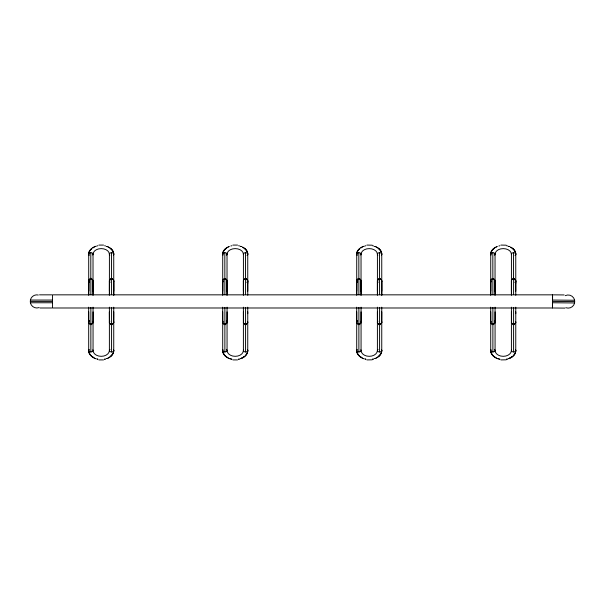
<?xml version="1.0" encoding="UTF-8"?>
<svg xmlns="http://www.w3.org/2000/svg" width="605" height="605" viewBox="0 0 605 605"><rect width="100%" height="100%" fill="white"/><g stroke="black" fill="none" stroke-linecap="round" stroke-linejoin="round"><path stroke-width="0.91" d="M88.708 254.04L88.708 294.658M109.414 254.04L109.407 294.658M222.716 254.04L222.716 294.658M243.422 254.04L243.414 294.658M247.748 283.299L247.74 254.108A12.516 8.674 0 0 0 243.981 247.906M356.723 254.04L356.723 294.658M377.429 254.04L377.422 294.658M490.731 254.04L490.731 294.658M511.437 254.04L511.429 294.658M515.762 283.299L515.755 254.108A12.516 8.674 0 0 0 511.996 247.906M88.723 281.151L88.685 291.187L88.723 280.508M93.011 322.563L93.049 311.893M109.392 291.187L109.422 280.508M113.71 322.563L113.748 311.893M222.693 291.187L222.731 280.508M227.019 322.563L227.056 311.893M243.399 291.187L243.429 280.508M247.748 313.67L247.755 311.893M356.7 291.187L356.738 280.508M361.026 322.563L361.064 311.893M377.407 291.187L377.437 280.508M381.725 322.563L381.763 311.893M490.708 291.187L490.746 280.508M495.034 322.563L495.071 311.893M511.414 291.187L511.444 280.508M515.762 313.67L515.77 311.893M552.478 307.99L552.599 294.839M39.075 307.597A6.579 6.579 0 0 1 30.394 302.765L30.394 300.057A6.579 6.579 0 0 1 38.304 295.006M565.244 295.663A6.579 6.579 0 0 1 574.621 300.254L574.599 302.961A6.579 6.579 0 0 1 565.872 307.711M90.508 249.941A12.516 8.674 0 0 0 88.701 254.44L88.701 254.108A12.516 8.674 0 0 1 92.089 248.171M113.748 281.234L113.748 295.263L113.732 254.108A12.516 8.674 0 0 0 109.974 247.906M226.096 248.496A12.516 8.674 0 0 0 222.708 254.44L222.708 254.108A12.516 8.674 0 0 1 226.467 247.906M358.523 249.941A12.516 8.674 0 0 0 356.716 254.44L356.716 254.108A12.516 8.674 0 0 1 360.104 248.171M381.763 281.234L381.763 295.263L381.747 254.108A12.516 8.674 0 0 0 377.989 247.906M494.111 248.496A12.516 8.674 0 0 0 490.723 254.44L490.723 254.108A12.516 8.674 0 0 1 494.482 247.906M372.151 359.816L366.917 359.914M506.158 359.816L500.925 359.914M103.538 359.914L98.902 359.914M237.546 359.914L232.91 359.914M98.902 245.078L103.538 245.078M232.91 245.078L237.546 245.078M366.917 245.078L372.151 245.184M500.925 245.078L506.158 245.184M39.522 294.839L51.697 294.839M30.409 300.057L52.461 300.057M30.265 301.411L52.461 301.411M30.409 302.765L52.461 302.765M39.96 307.99L51.697 307.99M553.363 294.847L564.125 294.938M552.554 300.057L574.606 300.254M552.539 301.411L574.735 301.608M552.524 302.765L574.584 302.961M553.242 307.998L564.979 308.104M515.732 280.508L515.77 291.187M511.414 311.893L511.444 322.563M495.034 280.508L495.071 291.187M490.708 311.893L490.746 322.563M381.725 280.508L381.763 291.187M377.407 311.893L377.437 322.563M361.026 280.508L361.064 291.187M356.7 311.893L356.738 322.563M247.717 280.508L247.755 291.187M243.399 311.893L243.429 322.563M227.019 280.508L227.056 291.187M222.693 311.893L222.731 322.563M113.71 280.508L113.748 291.187M109.422 322.563L109.392 311.893L109.422 321.928M93.011 280.508L93.049 291.187M88.685 311.893L88.723 322.563M495.041 254.501L495.049 295.225L495.071 281.234M361.034 254.501L361.041 295.225L361.064 281.234M227.026 254.501L227.034 295.225L227.056 281.234M93.019 254.501L93.026 295.225L93.049 281.234M515.77 281.234L515.77 295.263M515.77 307.181L515.755 350.598A12.516 9.022 0 0 1 513.947 355.271M514.401 278.391L514.401 279.124M514.401 323.902L514.401 324.696M513.592 278.224L513.592 294.643M513.592 307.385L513.592 351.951A2.178 1.512 0 0 1 511.573 349.864M513.532 252.701L513.532 278.587M512.783 278.391L512.783 279.124A2.178 1.838 0 0 0 511.497 281.34M512.783 323.902L512.783 324.696M511.414 281.234L511.414 295.263M511.414 307.181L511.414 350.439A8.168 5.891 0 0 1 503.239 356.33A8.168 5.891 0 0 1 495.071 350.439L495.071 307.181M493.695 278.391L493.695 279.124M493.695 323.902L493.695 324.696M492.825 252.701L492.886 294.643M492.886 307.385L492.886 351.951M492.077 278.391L492.077 279.2M492.077 323.902L492.077 324.696M490.708 281.234L490.708 295.263M490.708 307.181L490.723 350.598A12.516 9.022 0 0 0 494.482 357.048M381.763 307.181L381.747 350.598A12.516 9.022 0 0 1 377.989 357.048M380.394 278.391L380.394 279.2M380.394 323.902L380.394 324.696M379.524 252.701L379.585 294.643M379.585 307.385L379.585 351.951M378.775 278.391L378.775 279.124M378.775 323.902L378.775 324.696M377.407 281.234L377.407 295.263M377.407 307.181L377.407 350.439A8.168 5.891 0 0 1 369.231 356.33A8.168 5.891 0 0 1 361.064 350.439L361.064 307.181M359.688 278.391L359.688 279.2M359.688 323.902L359.688 324.696M358.818 252.701L358.878 294.643M358.878 307.385L358.878 351.951M358.069 278.391L358.069 279.124M358.069 323.902L358.069 324.696M356.7 281.234L356.7 295.263M356.7 307.181L356.716 350.598A12.516 9.022 0 0 0 359.756 356.496M247.755 281.234L247.755 295.263M247.755 307.181L247.74 350.598A12.516 9.022 0 0 1 245.932 355.271M246.386 278.391L246.386 279.124M246.386 323.902L246.386 324.696M245.517 252.701L245.577 294.643M245.577 307.385L245.577 351.951A2.178 1.512 0 0 1 243.558 349.864M244.768 278.391L244.768 279.124M244.768 323.902L244.768 324.696M243.399 281.234L243.399 295.263M243.399 307.181L243.399 350.439A8.168 5.891 0 0 1 235.224 356.33A8.168 5.891 0 0 1 227.056 350.439L227.056 307.181M225.68 278.391L225.68 279.124M225.68 323.902L225.68 324.696M224.81 252.701L224.871 294.643M224.871 307.385L224.871 351.951M224.062 278.391L224.062 279.2M224.062 323.902L224.062 324.696M222.693 281.234L222.693 295.263M222.693 307.181L222.708 350.598A12.516 9.022 0 0 0 226.467 357.048M113.748 307.181L113.732 350.598A12.516 9.022 0 0 1 109.974 357.048M112.379 278.391L112.379 279.2M112.379 323.902L112.379 324.696M111.509 252.701L111.57 294.643M111.57 307.385L111.57 351.951M110.76 278.391L110.76 279.124M110.76 323.902L110.76 324.696M109.392 281.234L109.392 295.263M109.392 307.181L109.392 350.439A8.168 5.891 0 0 1 101.216 356.33A8.168 5.891 0 0 1 93.049 350.439L93.049 307.181M91.673 278.391L91.673 279.2M91.673 323.902L91.673 324.696M90.863 278.224L90.863 294.643M90.863 307.385L90.863 351.951M90.803 252.701L90.803 278.587M90.054 278.391L90.054 279.124M90.054 323.902L90.054 324.696M88.685 281.234L88.685 295.263M88.685 307.181L88.701 350.598A12.516 9.022 0 0 0 91.741 356.496M89.464 282.232A2.178 1.838 0 0 1 89.117 279.729A2.178 1.838 0 0 1 92.066 279.298A2.178 1.838 0 0 1 92.754 281.748M92.883 280.659A2.178 1.512 0 0 1 92.883 281.817M89.328 282.301A2.178 1.512 0 0 1 89.328 280.168M92.754 321.331A2.178 1.838 0 0 1 92.27 323.652M89.464 323.652A2.178 1.838 0 0 1 89.464 320.839M92.845 349.803A2.178 1.512 0 0 1 92.005 351.724A2.178 1.512 0 0 1 89.154 351.376A2.178 1.512 0 0 1 89.328 349.372M109.981 356.897A12.531 9.03 0 0 0 113.748 350.439L113.732 350.28A12.516 9.022 0 0 1 113.46 352.155M109.603 357.154A12.531 9.03 0 0 1 109.203 357.396M108.371 357.857A12.531 9.03 0 0 1 107.932 358.069M107.025 358.447A12.531 9.03 0 0 1 106.548 358.614M105.088 359.03A12.531 9.03 0 0 1 104.589 359.143M97.851 359.143A12.531 9.03 0 0 1 97.344 359.03M95.885 358.614A12.531 9.03 0 0 1 95.408 358.447M94.501 358.069A12.531 9.03 0 0 1 94.07 357.857M93.639 357.638A12.531 9.03 0 0 1 92.081 356.625M91.733 356.345A12.531 9.03 0 0 1 91.4 356.05M91.083 355.748A12.531 9.03 0 0 1 88.685 350.439L88.701 350.28A12.516 9.022 0 0 0 89.782 353.955M92.852 321.474A2.178 1.815 0 0 1 91.99 323.773A2.178 1.815 0 0 1 89.147 323.335A2.178 1.815 0 0 1 89.328 320.937M109.83 281.938A2.178 1.838 0 0 1 110.05 279.51A2.178 1.838 0 0 1 112.938 279.404A2.178 1.838 0 0 1 113.415 281.801M113.43 280.448A2.178 1.512 0 0 1 113.415 282.036M110.027 282.301A2.178 1.512 0 0 1 110.027 280.168M112.817 323.751A2.178 1.838 0 0 0 113.438 321.308A2.178 1.815 0 0 1 112.908 323.645A2.178 1.815 0 0 1 110.034 323.509A2.178 1.815 0 0 1 109.83 321.119A2.178 1.838 0 0 0 110.314 323.751M113.438 349.667A2.178 1.512 0 0 1 112.832 351.671A2.178 1.512 0 0 1 109.906 351.414A2.178 1.512 0 0 1 110.027 349.372M113.339 352.526A12.516 9.022 0 0 1 112.182 354.628M111.925 354.954A12.516 9.022 0 0 1 111.645 355.279M111.343 355.589A12.516 9.022 0 0 1 111.025 355.891M110.692 356.179A12.516 9.022 0 0 1 110.344 356.458M93.646 357.472A12.516 9.022 0 0 1 93.238 357.237M92.845 356.988A12.516 9.022 0 0 1 92.459 356.731M91.09 355.589A12.516 9.022 0 0 1 90.001 354.296M109.596 357.305A12.516 9.022 0 0 1 109.195 357.555M108.787 357.789A12.516 9.022 0 0 1 107.924 358.221M107.478 358.41A12.516 9.022 0 0 1 107.017 358.599M105.58 359.052A12.516 9.022 0 0 1 104.582 359.287M97.851 359.287A12.516 9.022 0 0 1 96.853 359.052M95.885 358.765A12.516 9.022 0 0 1 94.955 358.41M94.509 358.221A12.516 9.022 0 0 1 92.089 356.776M109.83 255.227A2.178 1.573 0 0 1 110.034 253.155A2.178 1.573 0 0 1 112.916 253.034A2.178 1.573 0 0 1 113.438 255.076M88.685 254.274A12.531 8.682 0 0 1 90.5 249.774M90.78 249.464A12.531 8.682 0 0 1 91.083 249.169M91.4 248.882A12.531 8.682 0 0 1 91.733 248.595M92.83 247.816A12.531 8.682 0 0 1 93.639 247.354M94.07 247.143A12.531 8.682 0 0 1 94.501 246.938M95.408 246.575A12.531 8.682 0 0 1 95.885 246.416M106.548 246.416A12.531 8.682 0 0 1 107.025 246.575M107.932 246.938A12.531 8.682 0 0 1 108.371 247.143M109.203 247.581A12.531 8.682 0 0 1 109.603 247.816M109.981 248.065A12.531 8.682 0 0 1 113.748 254.274M90.788 249.638A12.516 8.674 0 0 1 91.09 249.336M91.408 249.048A12.516 8.674 0 0 1 91.741 248.768M93.238 247.755A12.516 8.674 0 0 1 93.646 247.528M110.344 248.496A12.516 8.674 0 0 1 113.732 254.44M89.283 255.348A2.178 1.573 0 0 1 89.215 253.253A2.178 1.573 0 0 1 92.104 252.981A2.178 1.573 0 0 1 92.784 255.023M93.049 254.274A8.168 5.664 0 0 1 101.216 248.61A8.168 5.664 0 0 1 109.392 254.274M92.845 247.664A12.516 8.674 0 0 1 94.509 246.779M94.955 246.598A12.516 8.674 0 0 1 95.885 246.258M96.853 245.978A12.516 8.674 0 0 1 97.851 245.751M104.582 245.751A12.516 8.674 0 0 1 105.58 245.978M107.017 246.416A12.516 8.674 0 0 1 107.478 246.598M107.924 246.779A12.516 8.674 0 0 1 108.787 247.195M109.195 247.422A12.516 8.674 0 0 1 109.596 247.664M357.479 282.232A2.178 1.838 0 0 1 357.132 279.729A2.178 1.838 0 0 1 360.081 279.298A2.178 1.838 0 0 1 360.769 281.748M360.898 280.659A2.178 1.512 0 0 1 360.898 281.817M357.343 282.301A2.178 1.512 0 0 1 357.343 280.168M360.769 321.331A2.178 1.838 0 0 1 360.285 323.652M357.479 323.652A2.178 1.838 0 0 1 357.479 320.839M360.86 349.803A2.178 1.512 0 0 1 360.02 351.724A2.178 1.512 0 0 1 357.169 351.376A2.178 1.512 0 0 1 357.343 349.372M377.996 356.897A12.531 9.03 0 0 0 381.763 350.439L381.747 350.28A12.516 9.022 0 0 1 381.475 352.155M377.618 357.154A12.531 9.03 0 0 1 377.217 357.396M376.386 357.857A12.531 9.03 0 0 1 375.947 358.069M375.039 358.447A12.531 9.03 0 0 1 374.563 358.614M373.103 359.03A12.531 9.03 0 0 1 372.604 359.143M365.866 359.143A12.531 9.03 0 0 1 365.359 359.03M363.9 358.614A12.531 9.03 0 0 1 363.423 358.447M362.516 358.069A12.531 9.03 0 0 1 362.085 357.857M361.654 357.638A12.531 9.03 0 0 1 360.096 356.625M359.748 356.345A12.531 9.03 0 0 1 359.415 356.05M359.098 355.748A12.531 9.03 0 0 1 356.7 350.439L356.716 350.28A12.516 9.022 0 0 0 357.797 353.955M360.867 321.474A2.178 1.815 0 0 1 360.005 323.773A2.178 1.815 0 0 1 357.162 323.335A2.178 1.815 0 0 1 357.343 320.937M377.845 281.938A2.178 1.838 0 0 1 378.065 279.51A2.178 1.838 0 0 1 380.953 279.404A2.178 1.838 0 0 1 381.43 281.801M381.445 280.448A2.178 1.512 0 0 1 381.43 282.036M378.042 282.301A2.178 1.512 0 0 1 378.042 280.168M380.832 323.751A2.178 1.838 0 0 0 381.452 321.308A2.178 1.815 0 0 1 380.923 323.645A2.178 1.815 0 0 1 378.049 323.509A2.178 1.815 0 0 1 377.845 321.119A2.178 1.838 0 0 0 378.329 323.751M381.452 349.667A2.178 1.512 0 0 1 380.848 351.671A2.178 1.512 0 0 1 377.921 351.414A2.178 1.512 0 0 1 378.042 349.372M381.354 352.526A12.516 9.022 0 0 1 380.197 354.628M379.94 354.954A12.516 9.022 0 0 1 379.66 355.279M379.358 355.589A12.516 9.022 0 0 1 379.04 355.891M378.707 356.179A12.516 9.022 0 0 1 378.359 356.458M361.661 357.472A12.516 9.022 0 0 1 361.253 357.237M360.86 356.988A12.516 9.022 0 0 1 360.474 356.731M359.105 355.589A12.516 9.022 0 0 1 358.016 354.296M377.611 357.305A12.516 9.022 0 0 1 377.21 357.555M376.802 357.789A12.516 9.022 0 0 1 375.939 358.221M375.493 358.41A12.516 9.022 0 0 1 375.032 358.599M373.595 359.052A12.516 9.022 0 0 1 372.597 359.287M365.866 359.287A12.516 9.022 0 0 1 364.868 359.052M363.9 358.765A12.516 9.022 0 0 1 362.97 358.41M362.524 358.221A12.516 9.022 0 0 1 360.104 356.776M377.845 255.227A2.178 1.573 0 0 1 378.049 253.155A2.178 1.573 0 0 1 380.931 253.034A2.178 1.573 0 0 1 381.452 255.076M356.7 254.274A12.531 8.682 0 0 1 358.515 249.774M358.795 249.464A12.531 8.682 0 0 1 359.098 249.169M359.415 248.882A12.531 8.682 0 0 1 359.748 248.595M360.845 247.816A12.531 8.682 0 0 1 361.654 247.354M362.085 247.143A12.531 8.682 0 0 1 362.516 246.938M363.423 246.575A12.531 8.682 0 0 1 363.9 246.416M374.563 246.416A12.531 8.682 0 0 1 375.039 246.575M375.947 246.938A12.531 8.682 0 0 1 376.386 247.143M377.217 247.581A12.531 8.682 0 0 1 377.618 247.816M377.996 248.065A12.531 8.682 0 0 1 381.763 254.274M358.803 249.638A12.516 8.674 0 0 1 359.105 249.336M359.423 249.048A12.516 8.674 0 0 1 359.756 248.768M361.253 247.755A12.516 8.674 0 0 1 361.661 247.528M378.359 248.496A12.516 8.674 0 0 1 381.747 254.44M357.298 255.348A2.178 1.573 0 0 1 357.23 253.253A2.178 1.573 0 0 1 360.119 252.981A2.178 1.573 0 0 1 360.799 255.023M361.064 254.274A8.168 5.664 0 0 1 369.231 248.61A8.168 5.664 0 0 1 377.407 254.274M360.86 247.664A12.516 8.674 0 0 1 362.524 246.779M362.97 246.598A12.516 8.674 0 0 1 363.9 246.258M364.868 245.978A12.516 8.674 0 0 1 365.866 245.751M372.597 245.751A12.516 8.674 0 0 1 373.595 245.978M375.032 246.416A12.516 8.674 0 0 1 375.493 246.598M375.939 246.779A12.516 8.674 0 0 1 376.802 247.195M377.21 247.422A12.516 8.674 0 0 1 377.611 247.664M222.988 281.748A2.178 1.838 0 0 1 223.548 279.374A2.178 1.838 0 0 1 226.414 279.525A2.178 1.838 0 0 1 226.61 281.938M226.414 280.168A2.178 1.512 0 0 1 226.414 282.301M222.927 281.915A2.178 1.512 0 0 1 222.912 280.576M226.61 321.134A2.178 1.838 0 0 1 226.497 323.471M223.623 323.751A2.178 1.838 0 0 1 223.003 321.308A2.178 1.815 0 0 0 223.608 323.69A2.178 1.815 0 0 0 226.535 323.388A2.178 1.815 0 0 0 226.414 320.937M226.414 349.372A2.178 1.512 0 0 1 226.535 351.414A2.178 1.512 0 0 1 223.608 351.671A2.178 1.512 0 0 1 223.003 349.667M245.94 355.12A12.531 9.03 0 0 0 247.755 350.439L247.74 350.28A12.516 9.022 0 0 1 245.932 354.954M245.66 355.438A12.531 9.03 0 0 1 245.358 355.748M245.04 356.05A12.531 9.03 0 0 1 244.707 356.345M244.359 356.625A12.531 9.03 0 0 1 242.802 357.638M242.378 357.857A12.531 9.03 0 0 1 241.486 358.266M241.032 358.447A12.531 9.03 0 0 1 240.556 358.614M239.096 359.03A12.531 9.03 0 0 1 238.597 359.143M231.859 359.143A12.531 9.03 0 0 1 231.352 359.03M230.369 358.765A12.531 9.03 0 0 1 229.416 358.447M228.509 358.069A12.531 9.03 0 0 1 228.077 357.857M227.646 357.638A12.531 9.03 0 0 1 226.837 357.154M226.459 356.897A12.531 9.03 0 0 1 222.693 350.439L222.708 350.28A12.516 9.022 0 0 0 224.258 354.628M243.482 281.34A2.178 1.838 0 0 1 244.685 279.155A2.178 1.838 0 0 1 247.422 279.858A2.178 1.838 0 0 1 246.976 282.232M247.112 280.168A2.178 1.512 0 0 1 247.112 282.301M243.558 281.817A2.178 1.512 0 0 1 243.558 280.659M247.717 321.928A2.178 1.838 0 0 1 246.976 323.652M244.17 323.652A2.178 1.838 0 0 1 243.497 321.694A2.178 1.815 0 0 0 245.524 324.03A2.178 1.815 0 0 0 247.679 321.747M247.589 349.864A2.178 1.512 0 0 1 245.577 351.951M243.981 356.731A12.516 9.022 0 0 1 243.603 356.988M243.202 357.237A12.516 9.022 0 0 1 242.794 357.472M241.932 357.903A12.516 9.022 0 0 1 241.486 358.099M230.376 358.599A12.516 9.022 0 0 1 229.892 358.447M227.654 357.472A12.516 9.022 0 0 1 227.246 357.237M226.096 356.458A12.516 9.022 0 0 1 225.748 356.179M225.415 355.891A12.516 9.022 0 0 1 225.098 355.589M224.795 355.279A12.516 9.022 0 0 1 224.516 354.954M245.653 355.589A12.516 9.022 0 0 1 244.7 356.496M244.352 356.776A12.516 9.022 0 0 1 240.556 358.765M239.588 359.052A12.516 9.022 0 0 1 238.589 359.287M231.859 359.287A12.516 9.022 0 0 1 230.86 359.052M230.376 358.916A12.516 9.022 0 0 1 228.962 358.41M228.516 358.221A12.516 9.022 0 0 1 226.852 357.305M243.444 254.614A2.178 1.573 0 0 1 244.753 252.814A2.178 1.573 0 0 1 247.422 253.442A2.178 1.573 0 0 1 247.021 255.446M222.693 254.274A12.531 8.682 0 0 1 226.459 248.065M226.837 247.816A12.531 8.682 0 0 1 227.238 247.581M228.077 247.143A12.531 8.682 0 0 1 228.509 246.938M240.556 246.416A12.531 8.682 0 0 1 241.032 246.575M242.802 247.354A12.531 8.682 0 0 1 243.611 247.816M243.989 248.065A12.531 8.682 0 0 1 244.359 248.33M244.707 248.595A12.531 8.682 0 0 1 245.04 248.882M245.358 249.169A12.531 8.682 0 0 1 245.66 249.464M245.94 249.774A12.531 8.682 0 0 1 247.059 251.415M247.218 251.763A12.531 8.682 0 0 1 247.755 254.274M242.794 247.528A12.516 8.674 0 0 1 243.202 247.755M244.7 248.768A12.516 8.674 0 0 1 245.033 249.048M245.35 249.336A12.516 8.674 0 0 1 245.653 249.638M245.932 249.941A12.516 8.674 0 0 1 246.863 251.241M247.211 251.93A12.516 8.674 0 0 1 247.74 254.44M223.018 255.098A2.178 1.573 0 0 1 223.517 253.049A2.178 1.573 0 0 1 226.399 253.147A2.178 1.573 0 0 1 226.61 255.227M227.056 254.274A8.168 5.664 0 0 1 235.224 248.61A8.168 5.664 0 0 1 243.399 254.274M226.852 247.664A12.516 8.674 0 0 1 227.246 247.422M227.654 247.195A12.516 8.674 0 0 1 228.516 246.779M228.962 246.598A12.516 8.674 0 0 1 229.424 246.416M230.86 245.978A12.516 8.674 0 0 1 231.859 245.751M238.589 245.751A12.516 8.674 0 0 1 239.588 245.978M240.556 246.258A12.516 8.674 0 0 1 241.486 246.598M242.371 246.984A12.516 8.674 0 0 1 243.603 247.664M491.003 281.748A2.178 1.838 0 0 1 491.562 279.374A2.178 1.838 0 0 1 494.429 279.525A2.178 1.838 0 0 1 494.625 281.938M494.429 280.168A2.178 1.512 0 0 1 494.429 282.301M490.942 281.915A2.178 1.512 0 0 1 490.927 280.576M494.625 321.134A2.178 1.838 0 0 1 494.512 323.471M491.638 323.751A2.178 1.838 0 0 1 491.018 321.308A2.178 1.815 0 0 0 491.623 323.69A2.178 1.815 0 0 0 494.55 323.388A2.178 1.815 0 0 0 494.429 320.937M494.429 349.372A2.178 1.512 0 0 1 494.55 351.414A2.178 1.512 0 0 1 491.623 351.671A2.178 1.512 0 0 1 491.018 349.667M513.955 355.12A12.531 9.03 0 0 0 515.77 350.439L515.755 350.28A12.516 9.022 0 0 1 513.947 354.954M513.675 355.438A12.531 9.03 0 0 1 513.373 355.748M513.055 356.05A12.531 9.03 0 0 1 512.722 356.345M512.375 356.625A12.531 9.03 0 0 1 510.817 357.638M510.393 357.857A12.531 9.03 0 0 1 509.501 358.266M509.047 358.447A12.531 9.03 0 0 1 508.571 358.614M507.111 359.03A12.531 9.03 0 0 1 506.612 359.143M499.874 359.143A12.531 9.03 0 0 1 499.367 359.03M498.384 358.765A12.531 9.03 0 0 1 497.431 358.447M496.523 358.069A12.531 9.03 0 0 1 496.092 357.857M495.661 357.638A12.531 9.03 0 0 1 494.852 357.154M494.474 356.897A12.531 9.03 0 0 1 490.708 350.439L490.723 350.28A12.516 9.022 0 0 0 492.273 354.628M512.7 279.155A2.178 1.838 0 0 1 515.437 279.858A2.178 1.838 0 0 1 514.991 282.232M515.127 280.168A2.178 1.512 0 0 1 515.127 282.301M511.573 281.817A2.178 1.512 0 0 1 511.573 280.659M515.732 321.928A2.178 1.838 0 0 1 514.991 323.652M512.185 323.652A2.178 1.838 0 0 1 511.512 321.694A2.178 1.815 0 0 0 513.539 324.03A2.178 1.815 0 0 0 515.694 321.747M515.604 349.864A2.178 1.512 0 0 1 513.592 351.951M511.996 356.731A12.516 9.022 0 0 1 511.618 356.988M511.217 357.237A12.516 9.022 0 0 1 510.809 357.472M509.947 357.903A12.516 9.022 0 0 1 509.501 358.099M498.391 358.599A12.516 9.022 0 0 1 497.907 358.447M495.669 357.472A12.516 9.022 0 0 1 495.261 357.237M494.111 356.458A12.516 9.022 0 0 1 493.763 356.179M493.43 355.891A12.516 9.022 0 0 1 493.113 355.589M492.81 355.279A12.516 9.022 0 0 1 492.53 354.954M513.668 355.589A12.516 9.022 0 0 1 512.715 356.496M512.367 356.776A12.516 9.022 0 0 1 508.571 358.765M507.603 359.052A12.516 9.022 0 0 1 506.604 359.287M499.874 359.287A12.516 9.022 0 0 1 498.875 359.052M498.391 358.916A12.516 9.022 0 0 1 496.977 358.41M496.531 358.221A12.516 9.022 0 0 1 494.867 357.305M511.459 254.614A2.178 1.573 0 0 1 512.768 252.814A2.178 1.573 0 0 1 515.437 253.442A2.178 1.573 0 0 1 515.036 255.446M490.708 254.274A12.531 8.682 0 0 1 494.474 248.065M494.852 247.816A12.531 8.682 0 0 1 495.253 247.581M496.092 247.143A12.531 8.682 0 0 1 496.523 246.938M508.571 246.416A12.531 8.682 0 0 1 509.047 246.575M510.817 247.354A12.531 8.682 0 0 1 511.626 247.816M512.004 248.065A12.531 8.682 0 0 1 512.375 248.33M512.722 248.595A12.531 8.682 0 0 1 513.055 248.882M513.373 249.169A12.531 8.682 0 0 1 513.675 249.464M513.955 249.774A12.531 8.682 0 0 1 515.074 251.415M515.233 251.763A12.531 8.682 0 0 1 515.77 254.274M510.809 247.528A12.516 8.674 0 0 1 511.217 247.755M512.715 248.768A12.516 8.674 0 0 1 513.048 249.048M513.365 249.336A12.516 8.674 0 0 1 513.668 249.638M513.947 249.941A12.516 8.674 0 0 1 514.878 251.241M515.226 251.93A12.516 8.674 0 0 1 515.755 254.44M491.033 255.098A2.178 1.573 0 0 1 491.532 253.049A2.178 1.573 0 0 1 494.414 253.147A2.178 1.573 0 0 1 494.625 255.227M495.071 254.274A8.168 5.664 0 0 1 503.239 248.61A8.168 5.664 0 0 1 511.414 254.274M494.867 247.664A12.516 8.674 0 0 1 495.261 247.422M495.669 247.195A12.516 8.674 0 0 1 496.531 246.779M496.977 246.598A12.516 8.674 0 0 1 497.439 246.416M498.875 245.978A12.516 8.674 0 0 1 499.874 245.751M506.604 245.751A12.516 8.674 0 0 1 507.603 245.978M508.571 246.258A12.516 8.674 0 0 1 509.501 246.598M510.386 246.984A12.516 8.674 0 0 1 511.618 247.664M552.539 294.839L52.461 294.839L52.461 307.99L552.539 307.99L552.539 294.839"/></g></svg>
